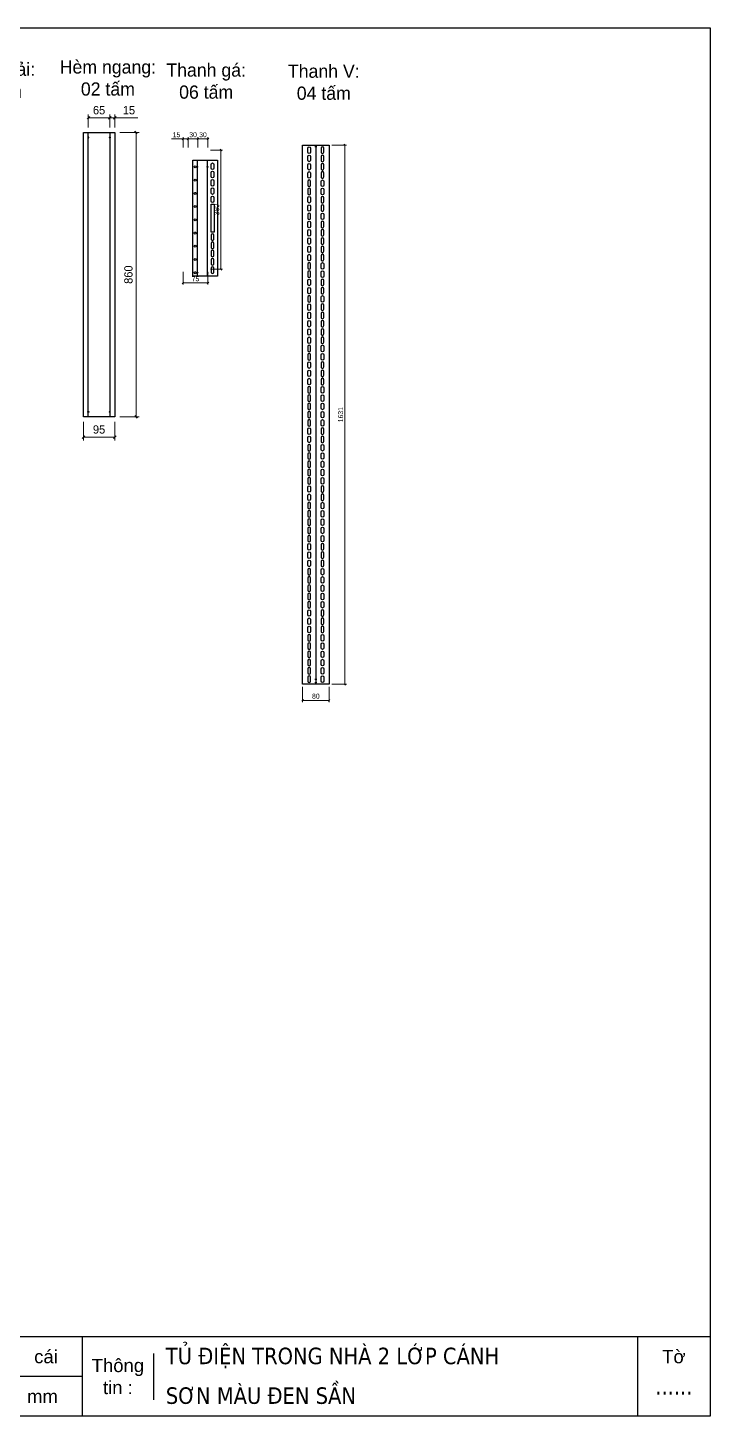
# Model space of a CAD drawing. Header units: millimetres. Extents: x 0 to 5940, y 0 to 4200.
# Drawn here: x 3876 to 5940, y 0 to 4200 of the extents above; entities that cross this region are included whole.
import ezdxf
from ezdxf.enums import TextEntityAlignment as Align

# ---------------------------------------------------------------- set-up
doc = ezdxf.new("R2010")
doc.units = ezdxf.units.MM
doc.layers.add('CNC', color=7, linetype='Continuous')
doc.layers.add('DIM', color=253, linetype='Continuous')
doc.styles.add('Arial', font='arial.ttf')
doc.styles.add('Tahoma (Input Text)', font='tahoma.ttf')
doc.dimstyles.new('Dim-15', dxfattribs={"dimtxt": 15, "dimasz": 5, "dimexe": 5, "dimexo": 8, "dimgap": 5, "dimtad": 1, "dimdec": 0, "dimtxsty": 'Standard', "dimblk": 'OBLIQUE', "dimcen": 10, "dimclrd": 5, "dimclre": 5, "dimclrt": 3, "dimazin": 3, "dimtfac": 1, "dimtdec": 0, "dimtmove": 0, "dimatfit": 3, "dimldrblk": 'OBLIQUE', "dimlwd": 9, "dimlwe": 9})
doc.dimstyles.new('Dim-25', dxfattribs={"dimtxt": 25, "dimasz": 8, "dimexe": 10, "dimexo": 15, "dimgap": 10, "dimtad": 1, "dimdec": 0, "dimtxsty": 'Standard', "dimblk": 'OBLIQUE', "dimcen": 10, "dimclrd": 5, "dimclre": 5, "dimclrt": 3, "dimazin": 3, "dimtfac": 1, "dimtdec": 0, "dimtmove": 0, "dimatfit": 3, "dimldrblk": 'OBLIQUE', "dimlwd": 9, "dimlwe": 9})

# ---------------------------------------------------------------- blocks, each defined once
blk = doc.blocks.new('khungtenAsean2')
at = {"color": 7}
for p, q in [((2970, -1980), (0, -1980)), ((2020, -1980), (2020, -2100)), ((2860, -1980), (2860, -2100)), ((2128.3, -2005), (2128.3, -2075)), ((2020, -2040), (0, -2040))]:
    blk.add_line(p, q, dxfattribs=at)
blk.add_lwpolyline([(0, 0), (2970, 0), (2970, -2100), (0, -2100)], close=True, dxfattribs=at)
at = {"color": 2, "char_height": 20, "style": 'Arial'}
for s, insert, width, attachment_point in [('cái', (1947.6, -2010), 917.634, 4), ('Thông\\Ptin :', (2074.2, -2040), 108.311, 5), ('Tờ', (2915, -2010), 110, 5), ('mm', (1936.9, -2070), 917.634, 4)]:
    blk.add_mtext(s, dxfattribs=dict(at, insert=insert, width=width, attachment_point=attachment_point))
at = {"color": 1, "style": 'Tahoma (Input Text)', "flags": 8}
for tag, p in [('#03', (506.6, -2019.3)), ('#01', (137.1, -2021.3)), ('#05', (1106.6, -2021.3)), ('#07', (1834.7, -2021.3)), ('#09', (2146.7, -2021.3)), ('#02', (98.5, -2081.3)), ('#04', (486.1, -2081.3)), ('#06', (1065.3, -2081.3)), ('#08', (1817.4, -2081.3)), ('#10', (2146.7, -2081.3))]:
    blk.add_attdef(tag, p, '', height=25, dxfattribs=at)
blk.add_attdef('#11', text='', height=25, dxfattribs=at).set_placement((2915, -2067.3), align=Align.CENTER)
blk = doc.blocks.new('*D46')
at = {"color": 0, "linetype": 'ByBlock', "lineweight": -2}
for p, q in [((4207.2, 3879.2), (4199.2, 3887.2)), ((4199.2, 3027.2), (4207.2, 3019.2))]:
    blk.add_line(p, q, dxfattribs=at)
at = {"layer": 'Defpoints', "color": 0, "transparency": 16777216}
for p in [(4139, 3883.2), (4139, 3023.2), (4203.2, 3023.2)]:
    blk.add_point(p, dxfattribs=at)
at = {"layer": 'DIM', "color": 5, "lineweight": 9, "transparency": 16777216}
for p, q in [((4154, 3883.2), (4213.2, 3883.2)), ((4203.2, 3883.2), (4203.2, 3023.2)), ((4154, 3023.2), (4213.2, 3023.2))]:
    blk.add_line(p, q, dxfattribs=at)
at = {"layer": 'DIM', "color": 3, "transparency": 16777216, "insert": (4180.4, 3453.2), "char_height": 25, "attachment_point": 5, "rotation": 90}
blk.add_mtext('860', dxfattribs=at)
blk = doc.blocks.new('_Oblique')
at = {"color": 0, "linetype": 'ByBlock', "lineweight": -2}
blk.add_line((-0.5, -0.5), (0.5, 0.5), dxfattribs=at)
blk = doc.blocks.new('*D47')
at = {"color": 0, "linetype": 'ByBlock', "lineweight": -2}
for p, q in [((4048, 2966), (4040, 2958)), ((4135, 2958), (4143, 2966))]:
    blk.add_line(p, q, dxfattribs=at)
at = {"layer": 'Defpoints', "color": 0, "transparency": 16777216}
for p in [(4044, 3023.2), (4139, 3023.2), (4139, 2962)]:
    blk.add_point(p, dxfattribs=at)
at = {"layer": 'DIM', "color": 5, "lineweight": 9, "transparency": 16777216}
for p, q in [((4044, 3008.2), (4044, 2952)), ((4139, 3008.2), (4139, 2952)), ((4044, 2962), (4139, 2962))]:
    blk.add_line(p, q, dxfattribs=at)
at = {"layer": 'DIM', "color": 3, "transparency": 16777216, "insert": (4091.5, 2984.7), "char_height": 25, "attachment_point": 5}
blk.add_mtext('95', dxfattribs=at)
blk = doc.blocks.new('*D48')
at = {"color": 0, "linetype": 'ByBlock', "lineweight": -2}
for p, q in [((4063, 3931.7), (4055, 3923.7)), ((4120, 3923.7), (4128, 3931.7))]:
    blk.add_line(p, q, dxfattribs=at)
at = {"layer": 'Defpoints', "color": 0, "transparency": 16777216}
for p in [(4124, 3927.7), (4059, 3883.2), (4124, 3883.2)]:
    blk.add_point(p, dxfattribs=at)
at = {"layer": 'DIM', "color": 5, "lineweight": 9, "transparency": 16777216}
for p, q in [((4059, 3898.2), (4059, 3937.7)), ((4059, 3927.7), (4124, 3927.7)), ((4124, 3898.2), (4124, 3937.7))]:
    blk.add_line(p, q, dxfattribs=at)
at = {"layer": 'DIM', "color": 3, "transparency": 16777216, "insert": (4091.5, 3950.5), "char_height": 25, "attachment_point": 5}
blk.add_mtext('65', dxfattribs=at)
blk = doc.blocks.new('*D49')
at = {"color": 0, "linetype": 'ByBlock', "lineweight": -2}
for p, q in [((4120, 3923.7), (4128, 3931.7)), ((4143, 3931.7), (4135, 3923.7))]:
    blk.add_line(p, q, dxfattribs=at)
at = {"layer": 'Defpoints', "color": 0, "transparency": 16777216}
for p in [(4139, 3927.7), (4124, 3883.2), (4139, 3883.2)]:
    blk.add_point(p, dxfattribs=at)
at = {"layer": 'DIM', "color": 5, "lineweight": 9, "transparency": 16777216}
for p, q in [((4124, 3927.7), (4116, 3927.7)), ((4124, 3898.2), (4124, 3937.7)), ((4124, 3927.7), (4139, 3927.7)), ((4139, 3898.2), (4139, 3937.7)), ((4139, 3927.7), (4208.6, 3927.7))]:
    blk.add_line(p, q, dxfattribs=at)
at = {"layer": 'DIM', "color": 3, "transparency": 16777216, "insert": (4181.8, 3950.5), "char_height": 25, "attachment_point": 5}
blk.add_mtext('15', dxfattribs=at)
blk = doc.blocks.new('f3daunguoc')
at = {"layer": 'CNC', "color": 2, "lineweight": -3}
blk.add_circle((0, 0), 1.5, dxfattribs=at)
blk = doc.blocks.new('*D50')
at = {"color": 0, "linetype": 'ByBlock', "lineweight": -2}
for p, q in [((4462.6, 3827.3), (4457.6, 3832.3)), ((4457.6, 3472.3), (4462.6, 3467.3))]:
    blk.add_line(p, q, dxfattribs=at)
at = {"layer": 'Defpoints', "color": 0, "transparency": 16777216}
for p in [(4420.7, 3829.8), (4420.7, 3469.8), (4460.1, 3469.8)]:
    blk.add_point(p, dxfattribs=at)
at = {"layer": 'DIM', "color": 5, "lineweight": 9, "transparency": 16777216}
for p, q in [((4428.7, 3829.8), (4465.1, 3829.8)), ((4460.1, 3829.8), (4460.1, 3469.8)), ((4428.7, 3469.8), (4465.1, 3469.8))]:
    blk.add_line(p, q, dxfattribs=at)
at = {"layer": 'DIM', "color": 3, "transparency": 16777216, "insert": (4447.5, 3649.8), "char_height": 15, "attachment_point": 5, "rotation": 90}
blk.add_mtext('360', dxfattribs=at)
blk = doc.blocks.new('*D51')
at = {"color": 0, "linetype": 'ByBlock', "lineweight": -2}
for p, q in [((4348.2, 3430.5), (4343.2, 3425.5)), ((4418.2, 3425.5), (4423.2, 3430.5))]:
    blk.add_line(p, q, dxfattribs=at)
at = {"layer": 'Defpoints', "color": 0, "transparency": 16777216}
for p in [(4345.7, 3469.8), (4420.7, 3469.8), (4420.7, 3428)]:
    blk.add_point(p, dxfattribs=at)
at = {"layer": 'DIM', "color": 5, "lineweight": 9, "transparency": 16777216}
for p, q in [((4345.7, 3461.8), (4345.7, 3423)), ((4420.7, 3461.8), (4420.7, 3423)), ((4345.7, 3428), (4420.7, 3428))]:
    blk.add_line(p, q, dxfattribs=at)
at = {"layer": 'DIM', "color": 3, "transparency": 16777216, "insert": (4383.2, 3440.6), "char_height": 15, "attachment_point": 5}
blk.add_mtext('75', dxfattribs=at)
blk = doc.blocks.new('*D52')
at = {"color": 0, "linetype": 'ByBlock', "lineweight": -2}
for p, q in [((4363.2, 3866.3), (4358.2, 3861.3)), ((4388.2, 3861.3), (4393.2, 3866.3))]:
    blk.add_line(p, q, dxfattribs=at)
at = {"layer": 'Defpoints', "color": 0, "transparency": 16777216}
for p in [(4360.7, 3829.8), (4390.7, 3863.8), (4390.7, 3829.8)]:
    blk.add_point(p, dxfattribs=at)
at = {"layer": 'DIM', "color": 5, "lineweight": 9, "transparency": 16777216}
for p, q in [((4360.7, 3837.8), (4360.7, 3868.8)), ((4390.7, 3837.8), (4390.7, 3868.8)), ((4360.7, 3863.8), (4390.7, 3863.8))]:
    blk.add_line(p, q, dxfattribs=at)
at = {"layer": 'DIM', "color": 3, "transparency": 16777216, "insert": (4375.7, 3876.4), "char_height": 15, "attachment_point": 5}
blk.add_mtext('30', dxfattribs=at)
blk = doc.blocks.new('*D53')
at = {"color": 0, "linetype": 'ByBlock', "lineweight": -2}
for p, q in [((4393.2, 3866.3), (4388.2, 3861.3)), ((4418.2, 3861.3), (4423.2, 3866.3))]:
    blk.add_line(p, q, dxfattribs=at)
at = {"layer": 'Defpoints', "color": 0, "transparency": 16777216}
for p in [(4390.7, 3829.8), (4420.7, 3863.8), (4420.7, 3829.8)]:
    blk.add_point(p, dxfattribs=at)
at = {"layer": 'DIM', "color": 5, "lineweight": 9, "transparency": 16777216}
for p, q in [((4390.7, 3837.8), (4390.7, 3868.8)), ((4420.7, 3837.8), (4420.7, 3868.8)), ((4390.7, 3863.8), (4420.7, 3863.8))]:
    blk.add_line(p, q, dxfattribs=at)
at = {"layer": 'DIM', "color": 3, "transparency": 16777216, "insert": (4405.7, 3876.4), "char_height": 15, "attachment_point": 5}
blk.add_mtext('30', dxfattribs=at)
blk = doc.blocks.new('*D54')
at = {"color": 0, "linetype": 'ByBlock', "lineweight": -2}
for p, q in [((4348.2, 3866.3), (4343.2, 3861.3)), ((4358.2, 3861.3), (4363.2, 3866.3))]:
    blk.add_line(p, q, dxfattribs=at)
at = {"layer": 'Defpoints', "color": 0, "transparency": 16777216}
for p in [(4345.7, 3863.8), (4345.7, 3829.8), (4360.7, 3829.8)]:
    blk.add_point(p, dxfattribs=at)
at = {"layer": 'DIM', "color": 5, "lineweight": 9, "transparency": 16777216}
for p, q in [((4345.7, 3837.8), (4345.7, 3868.8)), ((4360.7, 3837.8), (4360.7, 3868.8)), ((4345.7, 3863.8), (4310.5, 3863.8)), ((4360.7, 3863.8), (4345.7, 3863.8))]:
    blk.add_line(p, q, dxfattribs=at)
at = {"layer": 'DIM', "color": 3, "transparency": 16777216, "insert": (4325.6, 3876.4), "char_height": 15, "attachment_point": 5}
blk.add_mtext('15', dxfattribs=at)
blk = doc.blocks.new('*D57')
at = {"color": 0, "linetype": 'ByBlock', "lineweight": -2}
for p, q in [((4837.3, 3842.8), (4832.3, 3847.8)), ((4832.3, 2216.6), (4837.3, 2211.6))]:
    blk.add_line(p, q, dxfattribs=at)
at = {"layer": 'Defpoints', "color": 0, "transparency": 16777216}
for p in [(4787.1, 3845.3), (4787.1, 2214.1), (4834.8, 2214.1)]:
    blk.add_point(p, dxfattribs=at)
at = {"layer": 'DIM', "color": 5, "lineweight": 9, "transparency": 16777216}
for p, q in [((4795.1, 3845.3), (4839.8, 3845.3)), ((4834.8, 3845.3), (4834.8, 2214.1)), ((4795.1, 2214.1), (4839.8, 2214.1))]:
    blk.add_line(p, q, dxfattribs=at)
at = {"layer": 'DIM', "color": 3, "transparency": 16777216, "insert": (4822.1, 3029.7), "char_height": 15, "attachment_point": 5, "rotation": 90}
blk.add_mtext('1631', dxfattribs=at)
blk = doc.blocks.new('*D58')
at = {"color": 0, "linetype": 'ByBlock', "lineweight": -2}
for p, q in [((4709.6, 2167.8), (4704.6, 2162.8)), ((4784.6, 2162.8), (4789.6, 2167.8))]:
    blk.add_line(p, q, dxfattribs=at)
at = {"layer": 'Defpoints', "color": 0, "transparency": 16777216}
for p in [(4707.1, 2214.1), (4787.1, 2214.1), (4787.1, 2165.3)]:
    blk.add_point(p, dxfattribs=at)
at = {"layer": 'DIM', "color": 5, "lineweight": 9, "transparency": 16777216}
for p, q in [((4707.1, 2206.1), (4707.1, 2160.3)), ((4787.1, 2206.1), (4787.1, 2160.3)), ((4707.1, 2165.3), (4787.1, 2165.3))]:
    blk.add_line(p, q, dxfattribs=at)
at = {"layer": 'DIM', "color": 3, "transparency": 16777216, "insert": (4747.1, 2178), "char_height": 15, "attachment_point": 5}
blk.add_mtext('80', dxfattribs=at)
blk = doc.blocks.new('ovan8.5x20')
at = {"layer": 'CNC', "color": 2, "lineweight": -3}
for p, q in [((5.7, 4.2), (-5.8, 4.2)), ((-5.8, -4.2), (5.7, -4.2))]:
    blk.add_line(p, q, dxfattribs=at)
for centre, start, end in [((-5.8, 0), 90, 270), ((5.7, 0), 270, 90)]:
    blk.add_arc(centre, 4.25, start, end, dxfattribs=at)
blk = doc.blocks.new('f2dauxuoi')
at = {"layer": 'CNC', "color": 2, "lineweight": -3}
blk.add_circle((0, 0), 1, dxfattribs=at)

msp = doc.modelspace()

# ---------------------------------------------------------------- linework, layer by layer
at = {"color": 7}
for p, q in [((4044, 3883.2), (4139, 3883.2)), ((4044, 3023.2), (4044, 3883.2)), ((4059, 3023.2), (4059, 3883.2)), ((4124, 3883.2), (4124, 3023.2)), ((4139, 3883.2), (4139, 3023.2)), ((4747.1, 3845.3), (4747.1, 2214.1)), ((4374.6, 3799.1), (4449.6, 3799.1)), ((4374.6, 3449.1), (4374.6, 3799.1)), ((4389.6, 3449.1), (4389.6, 3799.1)), ((4419.6, 3449.1), (4419.6, 3799.1)), ((4449.6, 3799.1), (4449.6, 3449.1)), ((4449.6, 3449.1), (4374.6, 3449.1)), ((4139, 3023.2), (4044, 3023.2))]:
    msp.add_line(p, q, dxfattribs=at)
msp.add_lwpolyline([(4707.1, 3845.3), (4787.1, 3845.3), (4787.1, 2214.1), (4707.1, 2214.1)], close=True, dxfattribs=at)
at = {"color": 2}
msp.add_lwpolyline([(4430.1, 3666.1), (4439.1, 3666.1), (4439.1, 3582), (4430.1, 3582)], close=True, dxfattribs=at)
for centre, radius in [((4747.1, 3840.3), 1.5), ((4382.1, 3779.1), 3), ((4382.1, 3739.1), 3), ((4382.1, 3699.1), 3), ((4382.1, 3659.1), 3), ((4382.1, 3619.1), 3), ((4382.1, 3579.1), 3), ((4382.1, 3539.1), 3), ((4382.1, 3499.1), 3), ((4382.1, 3459.1), 3), ((4747.1, 2219.1), 1.5)]:
    msp.add_circle(centre, radius, dxfattribs=at)

# ---------------------------------------------------------------- block references
at = {"color": 7}
ref = msp.add_blockref('khungtenAsean2', (0, 4200), dxfattribs=dict(at, xscale=2, yscale=2, zscale=2))
ref.add_attrib('#11', '......', dxfattribs={"color": 1, "height": 50, "style": 'Tahoma (Input Text)'}).set_placement((5830, 65.3), align=Align.CENTER)
ref.add_attrib('#09', 'TỦ ĐIỆN TRONG NHÀ 2 LỚP CÁNH', (4293.4, 157.4), dxfattribs={"color": 1, "height": 50, "style": 'Tahoma (Input Text)'})
ref.add_attrib('#10', 'SƠN MÀU ĐEN SẦN', (4293.4, 37.4), dxfattribs={"color": 1, "height": 50, "style": 'Tahoma (Input Text)'})
at = {"lineweight": -3, "xscale": -1}
for p, rotation in [((4059, 3868.2), 90), ((4419.6, 3459.1), 270), ((4124, 3038.2), 270)]:
    msp.add_blockref('f3daunguoc', p, dxfattribs=dict(at, rotation=rotation))
at = {"lineweight": -3}
for name, p, rotation in [('f3daunguoc', (4124, 3868.2), 270), ('f3daunguoc', (4419.6, 3779.1), 270), ('f2dauxuoi', (4389.6, 3459.1), 180), ('f3daunguoc', (4059, 3038.2), 90)]:
    msp.add_blockref(name, p, dxfattribs=dict(at, rotation=rotation))
at = {"lineweight": -3, "xscale": -1}
msp.add_blockref('f2dauxuoi', (4389.6, 3779.1), dxfattribs=at)
at = {"lineweight": -3}
msp.add_blockref('f3daunguoc', (4747.1, 2229.1), dxfattribs=at)
at = {"layer": 'CNC', "lineweight": -3, "xscale": -1}
for p, rotation in [((4727.1, 3829.7), 90), ((4434.6, 3781.1), 270), ((4727.1, 3804.7), 90), ((4727.1, 3779.7), 90), ((4434.6, 3756.1), 270), ((4434.6, 3731.1), 270), ((4727.1, 3754.7), 90), ((4767.1, 3729.7), 270), ((4434.6, 3706.1), 270), ((4767.1, 3704.7), 270), ((4434.6, 3681.1), 270), ((4727.1, 3679.7), 90), ((4727.1, 3654.7), 90), ((4727.1, 3604.7), 90), ((4767.1, 3629.7), 270), ((4727.1, 3579.7), 90), ((4727.1, 3554.7), 90), ((4727.1, 3529.7), 90), ((4727.1, 3504.7), 90), ((4767.1, 3479.7), 270), ((4767.1, 3454.7), 270), ((4727.1, 3429.7), 90), ((4727.1, 3404.7), 90), ((4727.1, 3354.7), 90), ((4767.1, 3379.7), 270), ((4727.1, 3329.7), 90), ((4727.1, 3304.7), 90), ((4727.1, 3279.7), 90), ((4727.1, 3254.7), 90), ((4767.1, 3229.7), 270), ((4767.1, 3204.7), 270), ((4727.1, 3179.7), 90), ((4727.1, 3154.7), 90), ((4727.1, 3129.7), 90), ((4767.1, 3104.7), 270), ((4767.1, 3079.7), 270), ((4767.1, 3054.7), 270), ((4767.1, 3029.7), 270), ((4727.1, 2979.7), 90), ((4767.1, 3004.7), 270), ((4727.1, 2954.7), 90), ((4767.1, 2929.7), 270), ((4767.1, 2904.7), 270), ((4767.1, 2879.7), 270), ((4767.1, 2854.7), 270), ((4727.1, 2804.7), 90), ((4767.1, 2829.7), 270), ((4727.1, 2779.7), 90), ((4767.1, 2754.7), 270), ((4767.1, 2729.7), 270), ((4767.1, 2704.7), 270), ((4767.1, 2679.7), 270), ((4767.1, 2654.7), 270), ((4727.1, 2629.7), 90), ((4727.1, 2604.7), 90), ((4727.1, 2579.7), 90), ((4767.1, 2554.7), 270), ((4767.1, 2529.7), 270), ((4767.1, 2504.7), 270), ((4767.1, 2479.7), 270), ((4727.1, 2429.7), 90), ((4767.1, 2454.7), 270), ((4727.1, 2404.7), 90), ((4727.1, 2379.7), 90), ((4767.1, 2354.7), 270), ((4767.1, 2329.7), 270), ((4767.1, 2304.7), 270), ((4767.1, 2279.7), 270), ((4767.1, 2254.7), 270), ((4767.1, 2229.7), 270)]:
    msp.add_blockref('ovan8.5x20', p, dxfattribs=dict(at, rotation=rotation))
at = {"layer": 'CNC', "lineweight": -3}
for p, rotation in [((4767.1, 3829.7), 270), ((4767.1, 3804.7), 270), ((4767.1, 3779.7), 270), ((4727.1, 3729.7), 90), ((4767.1, 3754.7), 270), ((4727.1, 3704.7), 90), ((4767.1, 3679.7), 270), ((4767.1, 3654.7), 270), ((4727.1, 3629.7), 90), ((4767.1, 3604.7), 270), ((4434.6, 3567), 270), ((4767.1, 3579.7), 270), ((4434.6, 3542), 270), ((4767.1, 3554.7), 270), ((4767.1, 3529.7), 270), ((4434.6, 3517), 270), ((4434.6, 3492), 270), ((4727.1, 3479.7), 90), ((4767.1, 3504.7), 270), ((4434.6, 3467), 270), ((4727.1, 3454.7), 90), ((4767.1, 3429.7), 270), ((4767.1, 3404.7), 270), ((4727.1, 3379.7), 90), ((4767.1, 3354.7), 270), ((4767.1, 3329.7), 270), ((4767.1, 3304.7), 270), ((4767.1, 3279.7), 270), ((4727.1, 3229.7), 90), ((4767.1, 3254.7), 270), ((4727.1, 3204.7), 90), ((4767.1, 3179.7), 270), ((4767.1, 3154.7), 270), ((4727.1, 3104.7), 90), ((4767.1, 3129.7), 270), ((4727.1, 3079.7), 90), ((4727.1, 3054.7), 90), ((4727.1, 3029.7), 90), ((4727.1, 3004.7), 90), ((4767.1, 2979.7), 270), ((4767.1, 2954.7), 270), ((4727.1, 2929.7), 90), ((4727.1, 2904.7), 90), ((4727.1, 2879.7), 90), ((4727.1, 2854.7), 90), ((4727.1, 2829.7), 90), ((4767.1, 2804.7), 270), ((4767.1, 2779.7), 270), ((4727.1, 2754.7), 90), ((4727.1, 2729.7), 90), ((4727.1, 2704.7), 90), ((4727.1, 2679.7), 90), ((4727.1, 2654.7), 90), ((4767.1, 2629.7), 270), ((4767.1, 2604.7), 270), ((4727.1, 2554.7), 90), ((4767.1, 2579.7), 270), ((4727.1, 2529.7), 90), ((4727.1, 2504.7), 90), ((4727.1, 2479.7), 90), ((4727.1, 2454.7), 90), ((4767.1, 2429.7), 270), ((4767.1, 2404.7), 270), ((4727.1, 2354.7), 90), ((4767.1, 2379.7), 270), ((4727.1, 2329.7), 90), ((4727.1, 2304.7), 90), ((4727.1, 2279.7), 90), ((4727.1, 2254.7), 90), ((4727.1, 2229.7), 90)]:
    msp.add_blockref('ovan8.5x20', p, dxfattribs=dict(at, rotation=rotation))

# ---------------------------------------------------------------- texts
at = {"color": 7, "char_height": 40, "width": 915, "attachment_point": 5}
for s, insert in [('Hèm phải:\\P01 tấm', (3776.2, 4041)), ('Hèm ngang:\\P02 tấm', (4118.2, 4047.9)), ('Thanh gá:\\P06 tấm', (4415.4, 4038.5)), ('Thanh V:\\P04 tấm', (4771.2, 4035.1))]:
    msp.add_mtext(s, dxfattribs=dict(at, insert=insert))

# ---------------------------------------------------------------- dimensions: what is measured, and where the dimension line sits
at = {"layer": 'DIM', "color": 7}
for base, p1, p2, dimstyle, picture, middle in [((4124, 3927.7), (4059, 3883.2), (4124, 3883.2), 'Dim-25', '*D48', (4091.5, 3950.5)), ((4139, 3927.7), (4124, 3883.2), (4139, 3883.2), 'Dim-25', '*D49', (4181.8, 3950.5)), ((4345.7, 3863.8), (4360.7, 3829.8), (4345.7, 3829.8), 'Dim-15', '*D54', (4325.6, 3876.4)), ((4420.7, 3428), (4345.7, 3469.8), (4420.7, 3469.8), 'Dim-15', '*D51', (4383.2, 3440.6)), ((4139, 2962), (4044, 3023.2), (4139, 3023.2), 'Dim-25', '*D47', (4091.5, 2984.7)), ((4787.1, 2165.3), (4707.1, 2214.1), (4787.1, 2214.1), 'Dim-15', '*D58', (4747.1, 2178))]:
    dim = msp.add_linear_dim(base=base, p1=p1, p2=p2, dimstyle=dimstyle, dxfattribs=at)
    dim.commit()
    dim.dimension.update_dxf_attribs({"geometry": picture, "text_midpoint": middle})
for base, p1, p2, dimstyle, picture, middle in [((4203.2, 3023.2), (4139, 3883.2), (4139, 3023.2), 'Dim-25', '*D46', (4180.4, 3453.2)), ((4460.1, 3469.8), (4420.7, 3829.8), (4420.7, 3469.8), 'Dim-15', '*D50', (4447.5, 3649.8)), ((4834.8, 2214.1), (4787.1, 3845.3), (4787.1, 2214.1), 'Dim-15', '*D57', (4822.1, 3029.7))]:
    dim = msp.add_linear_dim(base=base, p1=p1, p2=p2, angle=90, dimstyle=dimstyle, dxfattribs=at)
    dim.commit()
    dim.dimension.update_dxf_attribs({"geometry": picture, "text_midpoint": middle})
for base, p1, p2, picture, middle in [((4390.7, 3863.8), (4360.7, 3829.8), (4390.7, 3829.8), '*D52', (4375.7, 3863.8)), ((4420.7, 3863.8), (4390.7, 3829.8), (4420.7, 3829.8), '*D53', (4405.7, 3863.8))]:
    dim = msp.add_linear_dim(base=base, p1=p1, p2=p2, dimstyle='Dim-15', dxfattribs=at)
    dim.commit()
    dim.dimension.update_dxf_attribs({"geometry": picture, "text_midpoint": middle, "dimtype": 160})

doc.saveas('drawing.dxf')
